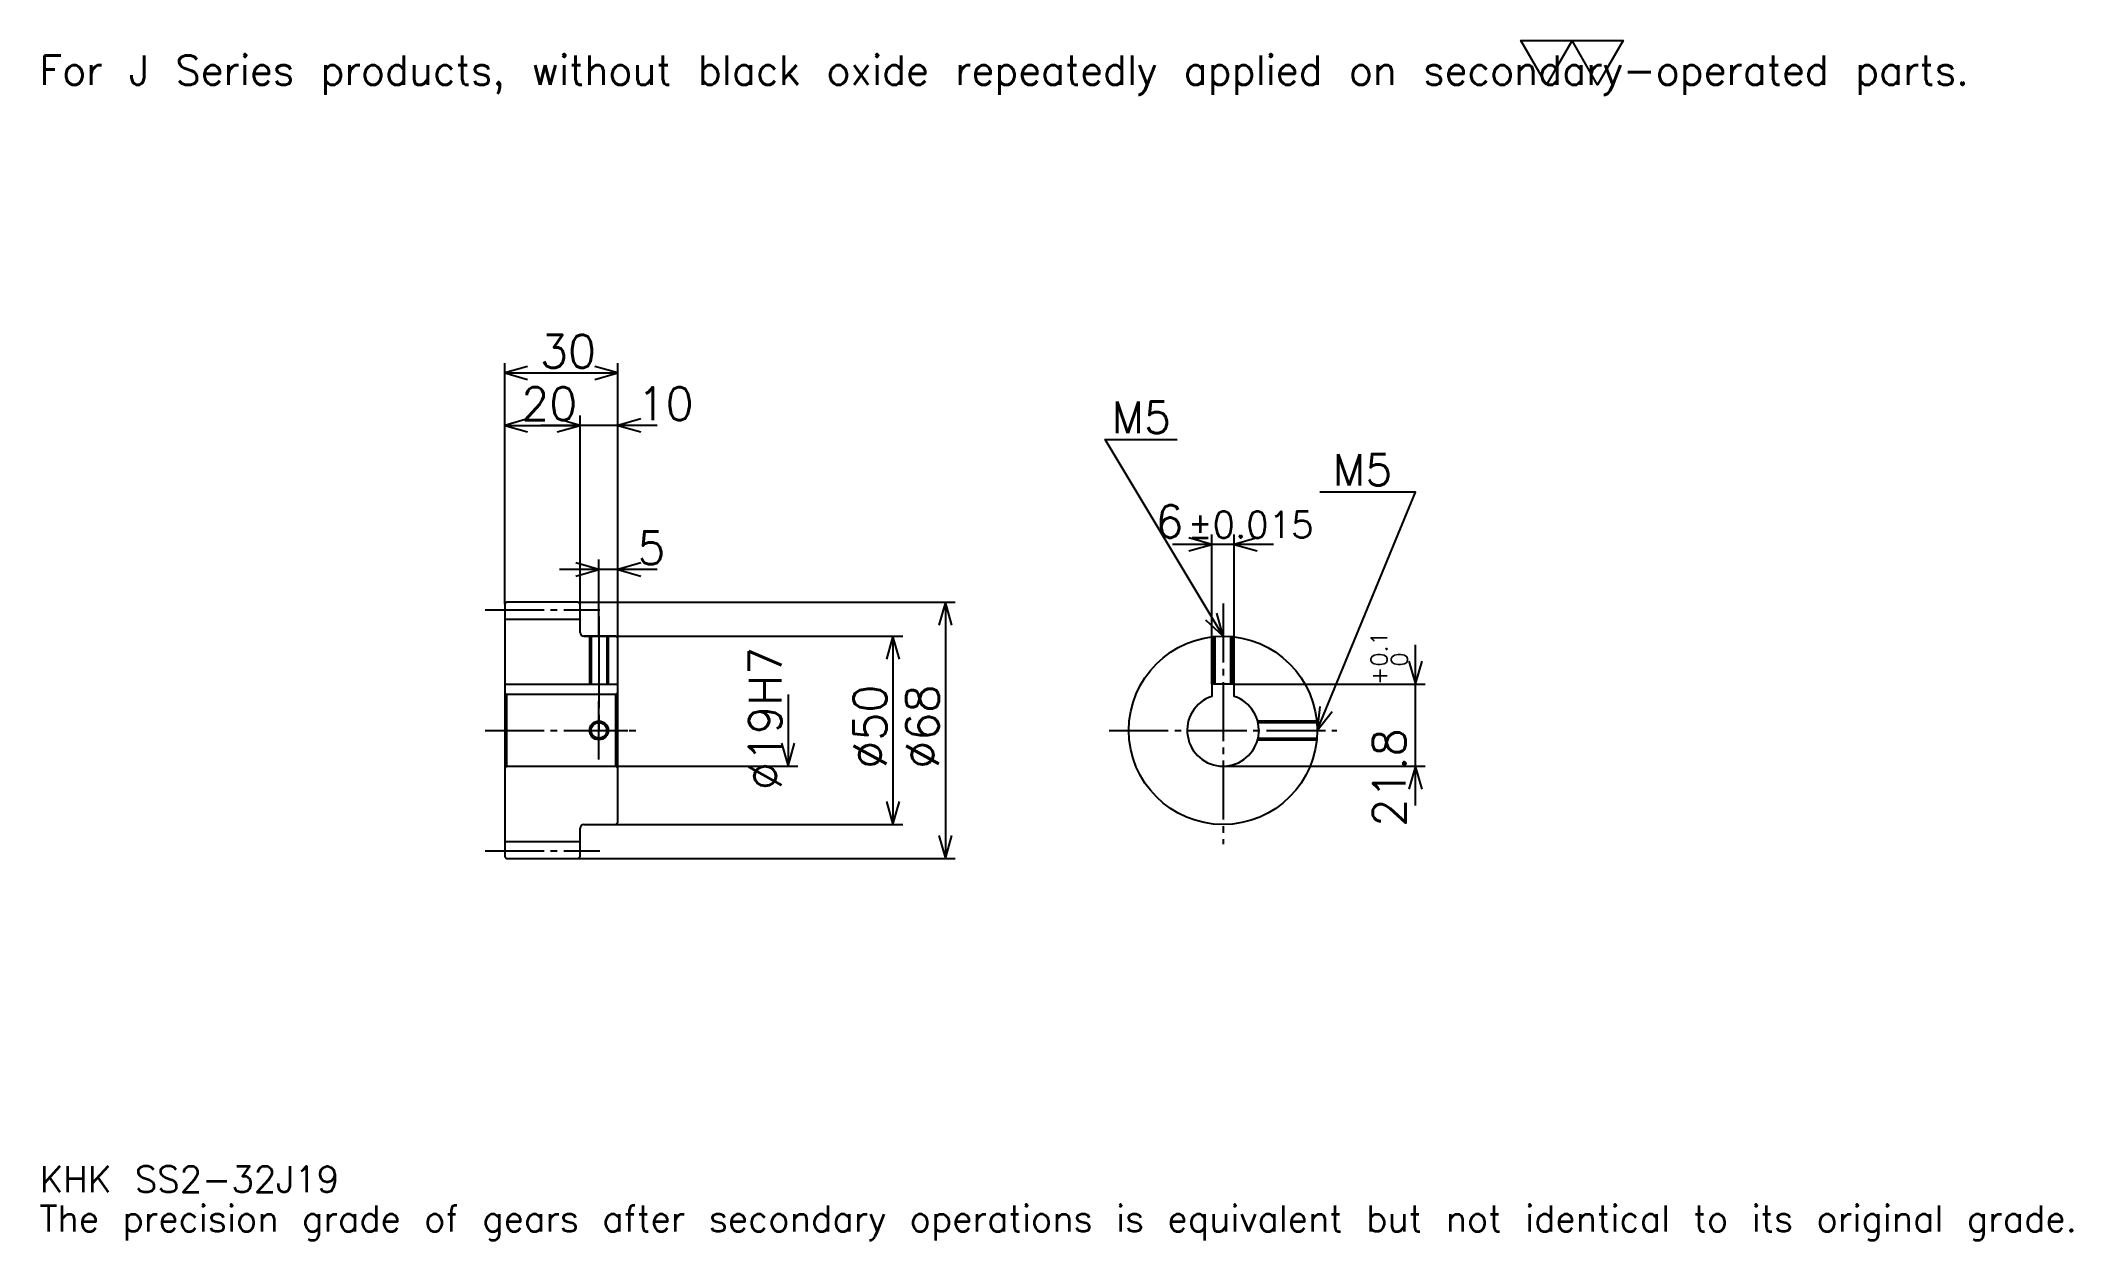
# Model space of a CAD drawing. Extents: x 18 to 557, y 6 to 325.
import ezdxf

# ---------------------------------------------------------------- set-up
doc = ezdxf.new("R2010")
doc.units = 0
doc.linetypes.add('DASHDOT', pattern=[20.869564, 15.652174, -1.73913, 1.73913, -1.73913])
doc.layers.get('0').update_dxf_attribs({"linetype": 'CONTINUOUS'})
doc.layers.add('DASHDOT', color=6, linetype='DASHDOT')
doc.styles.add('KANJI', font='TXT', dxfattribs={"bigfont": 'BIGFONT'})

msp = doc.modelspace()

# ---------------------------------------------------------------- linework, layer by layer
at = {"color": 5}
for p, q in [((140.869568, 175.739136), (140.869568, 239.217407)), ((170.869568, 175.739136), (170.869568, 239.217407)), ((140.869568, 236.608704), (170.869568, 236.608704)), ((140.869568, 222.695648), (160.869568, 222.695648)), ((181.304352, 222.695648), (150.434784, 222.695648)), ((160.869568, 175.739136), (160.869568, 225.304352)), ((344.956543, 191.08696), (318.086975, 191.08696)), ((328.521729, 154.039139), (328.521729, 193.695648)), ((334.521729, 154.039139), (334.521729, 193.695648)), ((181.304352, 184.434784), (155.434784, 184.434784)), ((165.869568, 175.739136), (165.869568, 187.043488)), ((140.869568, 175.239136), (140.869568, 175.739136)), ((160.369568, 175.739136), (170.869568, 175.739136)), ((160.869568, 175.239136), (160.869568, 175.739136)), ((165.869568, 166.739136), (165.869568, 175.739136)), ((165.869568, 166.739136), (165.869568, 175.739136)), ((170.869568, 175.739136), (260.434784, 175.739136)), ((170.869568, 166.239136), (170.869568, 175.739136)), ((257.82608, 175.739136), (257.82608, 107.739136)), ((161.869568, 166.739136), (170.869568, 166.739136)), ((170.869568, 166.739136), (246.521744, 166.739136)), ((243.913055, 166.739136), (243.913055, 116.739136)), ((382.608704, 121.804352), (382.608704, 164.473923)), ((216.08696, 151.239136), (216.08696, 132.239136)), ((334.521729, 154.039139), (385.217407, 154.039139)), ((170.869568, 132.239136), (218.695648, 132.239136)), ((331.521729, 132.239136), (385.217407, 132.239136)), ((161.869568, 116.739136), (170.869568, 116.739136)), ((170.869568, 116.739136), (246.521744, 116.739136)), ((160.369568, 107.739136), (170.869568, 107.739136)), ((170.869568, 107.739136), (260.434784, 107.739136))]:
    msp.add_line(p, q, dxfattribs=at)
at = {"color": 4}
for p, q in [((140.869568, 171.239136), (160.869568, 171.239136)), ((140.869568, 154.039139), (170.869568, 154.039139)), ((141.369568, 151.239136), (141.369568, 132.239136)), ((170.369568, 151.239136), (170.869568, 151.739136)), ((170.369568, 132.239136), (170.869568, 131.739136)), ((140.869568, 112.239136), (160.869568, 112.239136))]:
    msp.add_line(p, q, dxfattribs=at)
at = {"color": 7}
msp.add_lwpolyline([(417.391296, 313.043488), (410.608673, 324.800018), (437.739136, 324.800018), (430.956512, 313.043488), (424.17392, 324.800018), (417.391296, 313.043488)], dxfattribs=at)
at = {"color": 5}
for points in [[(146.956528, 238.347839), (140.869568, 236.608704), (146.956528, 234.869568)], [(164.782608, 234.869568), (170.869568, 236.608704), (164.782608, 238.347839)], [(146.956528, 224.434784), (140.869568, 222.695648), (146.956528, 220.956528)], [(154.782608, 220.956528), (160.869568, 222.695648), (154.782608, 224.434784)], [(154.782608, 220.956528), (160.869568, 222.695648), (154.782608, 224.434784)], [(176.956528, 224.434784), (170.869568, 222.695648), (176.956528, 220.956528)], [(331.521729, 166.739136), (300.217407, 218.913055), (319.347839, 218.913055)], [(356.521729, 141.739136), (382.608704, 205), (357.217407, 205)], [(322.434784, 189.347824), (328.521729, 191.08696), (322.434784, 192.826096)], [(340.608704, 192.826096), (334.521729, 191.08696), (340.608704, 189.347824)], [(159.782608, 182.695648), (165.869568, 184.434784), (159.782608, 186.17392)], [(176.956528, 186.17392), (170.869568, 184.434784), (176.956528, 182.695648)], [(259.565216, 169.652176), (257.82608, 175.739136), (256.086975, 169.652176)], [(326.898743, 171.063889), (331.521729, 166.739136), (329.881317, 172.853439)], [(245.652176, 160.652176), (243.913055, 166.739136), (242.17392, 160.652176)], [(380.869568, 160.126099), (382.608704, 154.039139), (384.347839, 160.126099)], [(357.234497, 148.029419), (356.521729, 141.739136), (360.450073, 146.7034)], [(214.347839, 138.326096), (216.08696, 132.239136), (217.82608, 138.326096)], [(384.347839, 126.152176), (382.608704, 132.239136), (380.869568, 126.152176)], [(242.17392, 122.826096), (243.913055, 116.739136), (245.652176, 122.826096)], [(256.086975, 113.826096), (257.82608, 107.739136), (259.565216, 113.826096)]]:
    msp.add_lwpolyline(points, dxfattribs=at)
at = {"color": 4}
for points in [[(160.869568, 167.739136), (160.869568, 175.239136), (160.369568, 175.739136), (141.369568, 175.739136), (140.869568, 175.239136), (140.869568, 131.739136)], [(161.869568, 116.739136), (170.369568, 116.739136), (170.869568, 117.239136), (170.869568, 166.239136), (170.369568, 166.739136), (161.869568, 166.739136)], [(163.369568, 166.739136), (163.369568, 154.039139)], [(163.804565, 166.739136), (163.804565, 154.039139)], [(167.93457, 166.739136), (167.93457, 154.039139)], [(168.369568, 166.739136), (168.369568, 154.039139)], [(329.021729, 154.039139), (329.021729, 166.613815)], [(329.456726, 154.039139), (329.456726, 166.653702)], [(333.586731, 154.039139), (333.586731, 166.653702)], [(334.021729, 154.039139), (334.021729, 166.613815)], [(140.869568, 131.739136), (141.369568, 132.239136), (170.369568, 132.239136), (170.369568, 151.239136), (141.369568, 151.239136), (140.869568, 151.739136)], [(334.521729, 150.753021), (334.521729, 154.039139), (328.521729, 154.039139), (328.521729, 150.753021)], [(340.68689, 144.239136), (356.396423, 144.239136)], [(340.794617, 143.804138), (356.43631, 143.804138)], [(340.68689, 139.239136), (356.396423, 139.239136)], [(340.794617, 139.674133), (356.43631, 139.674133)], [(140.869568, 131.739136), (140.869568, 108.239136), (141.369568, 107.739136), (160.369568, 107.739136), (160.869568, 108.239136), (160.869568, 115.739136)]]:
    msp.add_lwpolyline(points, dxfattribs=at)
for centre, radius in [((331.521729, 141.739136), 25), ((165.869568, 141.739136), 2.065)]:
    msp.add_circle(centre, radius, dxfattribs=at)
at = {"color": 7}
msp.add_circle((165.869568, 141.739136), 2.5, dxfattribs=at)
at = {"color": 4}
for centre, radius, start, end in [((161.869568, 167.739136), 1, 180, 270), ((331.521729, 141.739136), 9.5, 108.40848033, 71.59151967), ((161.869568, 115.739136), 1, 90, 180)]:
    msp.add_arc(centre, radius, start, end, dxfattribs=at)
at = {"layer": 'DASHDOT', "color": 7}
for p, q in [((135.652176, 173.739136), (166.08696, 173.739136)), ((331.521729, 175.434784), (331.521729, 111.521744)), ((165.869568, 166.739136), (165.869568, 141.739136)), ((135.652176, 141.739136), (176.08696, 141.739136)), ((301.304352, 141.739136), (361.739136, 141.739136)), ((135.652176, 109.739136), (166.08696, 109.739136))]:
    msp.add_line(p, q, dxfattribs=at)
for points in [[(165.869568, 171.956528), (165.869568, 148.821747)], [(165.869568, 134.021744), (165.869568, 149.456528)], [(158.152176, 141.739136), (173.58696, 141.739136)]]:
    msp.add_lwpolyline(points, dxfattribs=at)

# ---------------------------------------------------------------- texts
at = {"color": 7, "style": 'KANJI'}
for s, height, p in [('For J Series products, without black oxide repeatedly applied on secondary-operated parts.', 7.826087, (17.391304, 313.043488)), ('30', 8.695652, (150.217392, 238)), ('20', 8.695652, (145.217392, 224.08696)), ('10', 8.695652, (176.08696, 224.08696)), ('M5', 8.347826, (301.956543, 220.652176)), ('M5', 8.347826, (360.695679, 206.739136)), ('6', 8.695652, (313.572205, 192.826096)), ('%%p0.015', 6.956522, (322.17981, 192.826096)), ('5', 8.695652, (176.08696, 185.826096)), ('KHK SS2-32J19', 6.956522, (17.391304, 19.130434)), ('The precision grade of gears after secondary operations is equivalent but not identical to its original grade.', 6.956522, (17.391304, 8.695652))]:
    msp.add_text(s, height=height, dxfattribs=at).set_placement(p)
for s, height, p in [('%%c19H7', 8.695652, (214.347839, 125.869568)), ('0.1', 4.347826, (375.130432, 158.672501)), ('0', 4.347826, (380.521729, 158.672501)), ('+', 4.347826, (375.130432, 153.802948)), ('%%c50', 8.695652, (242.17392, 131.521744)), ('%%c68', 8.695652, (256.086975, 131.521744)), ('21.8', 8.695652, (380, 116.164719))]:
    msp.add_text(s, height=height, rotation=90, dxfattribs=at).set_placement(p)

doc.saveas('drawing.dxf')
